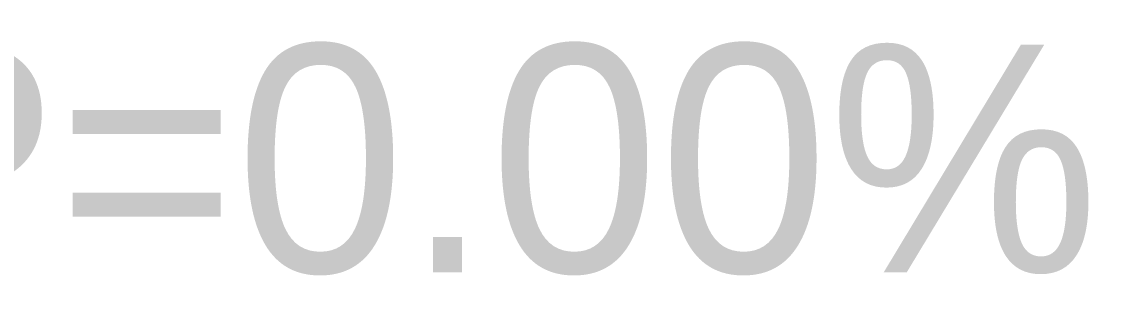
# Model space of a CAD drawing. Header units: metres. Extents: x -81 to 63023, y -186 to 109005.
# Drawn here: x 67.58 to 79.65, y -10.54 to -7.54 of the extents above; entities that cross this region are included whole.
import ezdxf
from ezdxf.enums import TextEntityAlignment as Align

# ---------------------------------------------------------------- set-up
doc = ezdxf.new("R2018")
doc.units = ezdxf.units.M
doc.layers.add('LIN018CO', color=6, linetype='Continuous')
doc.layers.add('TEXT035', color=1, linetype='Continuous')
doc.styles.get("Standard").update_dxf_attribs({"font": 'txt.shx'})

# ---------------------------------------------------------------- blocks, each defined once
blk = doc.blocks.new('*U30')
at = {"layer": 'LIN018CO'}
blk.add_hatch(color=256, dxfattribs=at).paths.add_polyline_path([(-0.25, 0.12), (-0.25, 0.24), (0, 0.12)])
for p, q in [((-0.25, 0.12), (-0.25, 0.24)), ((-0.25, 0.24), (0, 0.12)), ((0, 0.12), (-1.8404, 0.12))]:
    blk.add_line(p, q, dxfattribs=at)
at = {"layer": 'TEXT035', "lineweight": 30, "flags": 104}
blk.add_attdef('VALORE_AD', text='', height=0.25, rotation=360, dxfattribs=at).set_placement((-0.3184, 0.18), align=Align.BOTTOM_RIGHT)

msp = doc.modelspace()

# ---------------------------------------------------------------- block references
ref = msp.add_blockref('*U30', (66.375, -8.153), dxfattribs=dict(xscale=2, yscale=2, zscale=2))
lines = msp.add_mtext('P=0.00%', dxfattribs={"layer": 'TEXT035', "insert": (65.739, -7.793), "char_height": 2.5, "attachment_point": 1, "bg_fill": 3, "box_fill_scale": 1.1, "bg_fill_color": 256, "bg_fill_transparency": 3940247})
ref.add_attrib('VALORE_AD', '', (65.739, -7.793), dxfattribs={"flags": 104}).embed_mtext(lines)

doc.saveas('drawing.dxf')
